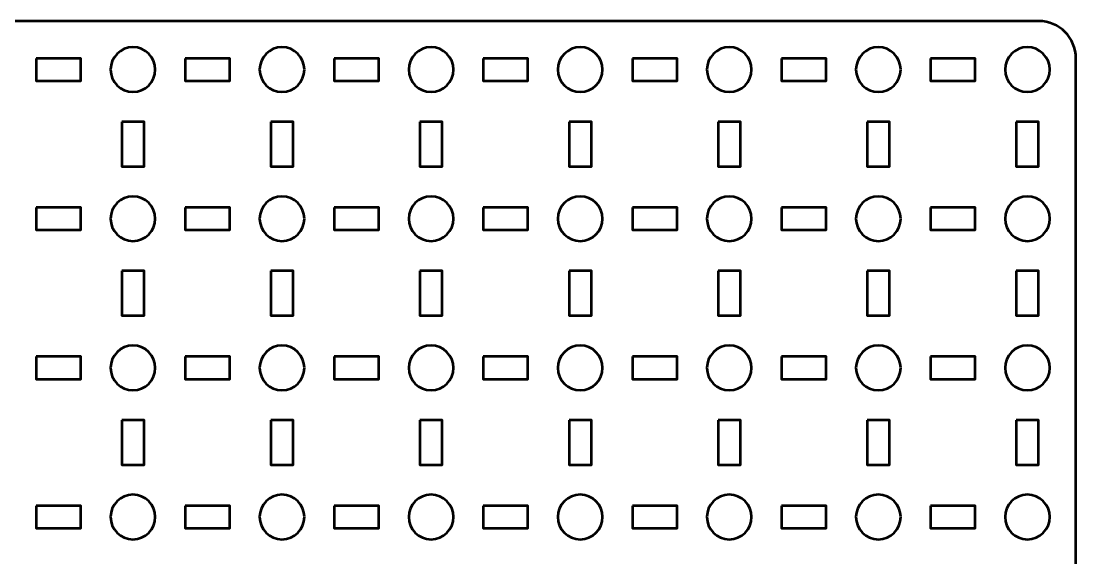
# Model space of a CAD drawing. Header units: centimetres. Extents: x -24.2 to 3.2, y -28.5 to 40.7.
# Drawn here: x -11 to 3.15, y 33.45 to 40.65 of the extents above; entities that cross this region are included whole.
import ezdxf

# ---------------------------------------------------------------- set-up
doc = ezdxf.new("R2010")
doc.units = ezdxf.units.CM
doc.header["$MEASUREMENT"] = 0
doc.layers.add('Layer 1', color=7, linetype='Continuous')

msp = doc.modelspace()

# ---------------------------------------------------------------- linework, layer by layer
at = {"layer": 'Layer 1', "lineweight": 53}
for points, knots in [([(-23.65008, 40.65002), (-23.65008, 40.65002), (2.6499, 40.65002), (2.6499, 40.65002), (2.6499, 40.65002), (2.9269, 40.65002), (3.14985, 40.42693), (3.14985, 40.14993), (3.14985, 40.14993), (3.14985, 40.14993), (3.14985, 13.84995), (3.14985, 13.84995), (3.14985, 13.84995), (3.14985, 13.57295), (2.9269, 13.35), (2.6499, 13.35), (2.6499, 13.35), (2.6499, 13.35), (-23.65008, 13.35), (-23.65008, 13.35), (-23.65008, 13.35), (-23.92708, 13.35), (-24.15017, 13.57295), (-24.15017, 13.84995), (-24.15017, 13.84995), (-24.15017, 13.84995), (-24.15017, 40.14993), (-24.15017, 40.14993), (-24.15017, 40.14993), (-24.15017, 40.42693), (-23.92708, 40.65002), (-23.65008, 40.65002)], [0, 0, 0, 0, 0.125, 0.125, 0.125, 0.125, 0.25, 0.25, 0.25, 0.25, 0.375, 0.375, 0.375, 0.375, 0.5, 0.5, 0.5, 0.5, 0.625, 0.625, 0.625, 0.625, 0.75, 0.75, 0.75, 0.75, 0.875, 0.875, 0.875, 0.875, 1, 1, 1, 1]), ([(-9.20012, 39.99999), (-9.20012, 39.83422), (-9.33446, 39.69999), (-9.50012, 39.69999), (-9.50012, 39.69999), (-9.66575, 39.69999), (-9.80013, 39.83422), (-9.80013, 39.99999), (-9.80013, 39.99999), (-9.80013, 40.16566), (-9.66575, 40.3), (-9.50012, 40.3), (-9.50012, 40.3), (-9.33446, 40.3), (-9.20012, 40.16566), (-9.20012, 39.99999)], [0, 0, 0, 0, 0.25, 0.25, 0.25, 0.25, 0.5, 0.5, 0.5, 0.5, 0.75, 0.75, 0.75, 0.75, 1, 1, 1, 1]), ([(-7.20015, 39.99999), (-7.20015, 39.83422), (-7.33439, 39.69999), (-7.50016, 39.69999), (-7.50016, 39.69999), (-7.66582, 39.69999), (-7.80016, 39.83422), (-7.80016, 39.99999), (-7.80016, 39.99999), (-7.80016, 40.16566), (-7.66582, 40.3), (-7.50016, 40.3), (-7.50016, 40.3), (-7.33439, 40.3), (-7.20015, 40.16566), (-7.20015, 39.99999)], [0, 0, 0, 0, 0.25, 0.25, 0.25, 0.25, 0.5, 0.5, 0.5, 0.5, 0.75, 0.75, 0.75, 0.75, 1, 1, 1, 1]), ([(-5.20008, 39.99999), (-5.20008, 39.83422), (-5.33445, 39.69999), (-5.50008, 39.69999), (-5.50008, 39.69999), (-5.66585, 39.69999), (-5.80008, 39.83422), (-5.80008, 39.99999), (-5.80008, 39.99999), (-5.80008, 40.16566), (-5.66585, 40.3), (-5.50008, 40.3), (-5.50008, 40.3), (-5.33445, 40.3), (-5.20008, 40.16566), (-5.20008, 39.99999)], [0, 0, 0, 0, 0.25, 0.25, 0.25, 0.25, 0.5, 0.5, 0.5, 0.5, 0.75, 0.75, 0.75, 0.75, 1, 1, 1, 1]), ([(-3.20015, 39.99999), (-3.20015, 39.83422), (-3.33449, 39.69999), (-3.50015, 39.69999), (-3.50015, 39.69999), (-3.66578, 39.69999), (-3.80015, 39.83422), (-3.80015, 39.99999), (-3.80015, 39.99999), (-3.80015, 40.16566), (-3.66578, 40.3), (-3.50015, 40.3), (-3.50015, 40.3), (-3.33449, 40.3), (-3.20015, 40.16566), (-3.20015, 39.99999)], [0, 0, 0, 0, 0.25, 0.25, 0.25, 0.25, 0.5, 0.5, 0.5, 0.5, 0.75, 0.75, 0.75, 0.75, 1, 1, 1, 1]), ([(-1.20018, 39.99999), (-1.20018, 39.83422), (-1.33441, 39.69999), (-1.50018, 39.69999), (-1.50018, 39.69999), (-1.66585, 39.69999), (-1.80018, 39.83422), (-1.80018, 39.99999), (-1.80018, 39.99999), (-1.80018, 40.16566), (-1.66585, 40.3), (-1.50018, 40.3), (-1.50018, 40.3), (-1.33441, 40.3), (-1.20018, 40.16566), (-1.20018, 39.99999)], [0, 0, 0, 0, 0.25, 0.25, 0.25, 0.25, 0.5, 0.5, 0.5, 0.5, 0.75, 0.75, 0.75, 0.75, 1, 1, 1, 1]), ([(0.79989, 39.99999), (0.79989, 39.83422), (0.66552, 39.69999), (0.49989, 39.69999), (0.49989, 39.69999), (0.33412, 39.69999), (0.19989, 39.83422), (0.19989, 39.99999), (0.19989, 39.99999), (0.19989, 40.16566), (0.33412, 40.3), (0.49989, 40.3), (0.49989, 40.3), (0.66552, 40.3), (0.79989, 40.16566), (0.79989, 39.99999)], [0, 0, 0, 0, 0.25, 0.25, 0.25, 0.25, 0.5, 0.5, 0.5, 0.5, 0.75, 0.75, 0.75, 0.75, 1, 1, 1, 1]), ([(2.79983, 39.99999), (2.79983, 39.83422), (2.66563, 39.69999), (2.49982, 39.69999), (2.49982, 39.69999), (2.3342, 39.69999), (2.19986, 39.83422), (2.19986, 39.99999), (2.19986, 39.99999), (2.19986, 40.16566), (2.3342, 40.3), (2.49982, 40.3), (2.49982, 40.3), (2.66563, 40.3), (2.79983, 40.16566), (2.79983, 39.99999)], [0, 0, 0, 0, 0.25, 0.25, 0.25, 0.25, 0.5, 0.5, 0.5, 0.5, 0.75, 0.75, 0.75, 0.75, 1, 1, 1, 1]), ([(-10.80014, 40.14993), (-10.80014, 40.14993), (-10.20014, 40.14993), (-10.20014, 40.14993), (-10.20014, 40.14993), (-10.20014, 40.14993), (-10.20014, 39.84992), (-10.20014, 39.84992), (-10.20014, 39.84992), (-10.20014, 39.84992), (-10.80014, 39.84992), (-10.80014, 39.84992), (-10.80014, 39.84992), (-10.80014, 39.84992), (-10.80014, 40.14993), (-10.80014, 40.14993)], [0, 0, 0, 0, 0.25, 0.25, 0.25, 0.25, 0.5, 0.5, 0.5, 0.5, 0.75, 0.75, 0.75, 0.75, 1, 1, 1, 1]), ([(-8.80007, 40.14993), (-8.80007, 40.14993), (-8.20007, 40.14993), (-8.20007, 40.14993), (-8.20007, 40.14993), (-8.20007, 40.14993), (-8.20007, 39.84992), (-8.20007, 39.84992), (-8.20007, 39.84992), (-8.20007, 39.84992), (-8.80007, 39.84992), (-8.80007, 39.84992), (-8.80007, 39.84992), (-8.80007, 39.84992), (-8.80007, 40.14993), (-8.80007, 40.14993)], [0, 0, 0, 0, 0.25, 0.25, 0.25, 0.25, 0.5, 0.5, 0.5, 0.5, 0.75, 0.75, 0.75, 0.75, 1, 1, 1, 1]), ([(-6.80014, 40.14993), (-6.80014, 40.14993), (-6.20013, 40.14993), (-6.20013, 40.14993), (-6.20013, 40.14993), (-6.20013, 40.14993), (-6.20013, 39.84992), (-6.20013, 39.84992), (-6.20013, 39.84992), (-6.20013, 39.84992), (-6.80014, 39.84992), (-6.80014, 39.84992), (-6.80014, 39.84992), (-6.80014, 39.84992), (-6.80014, 40.14993), (-6.80014, 40.14993)], [0, 0, 0, 0, 0.25, 0.25, 0.25, 0.25, 0.5, 0.5, 0.5, 0.5, 0.75, 0.75, 0.75, 0.75, 1, 1, 1, 1]), ([(-4.80017, 40.14993), (-4.80017, 40.14993), (-4.20017, 40.14993), (-4.20017, 40.14993), (-4.20017, 40.14993), (-4.20017, 40.14993), (-4.20017, 39.84992), (-4.20017, 39.84992), (-4.20017, 39.84992), (-4.20017, 39.84992), (-4.80017, 39.84992), (-4.80017, 39.84992), (-4.80017, 39.84992), (-4.80017, 39.84992), (-4.80017, 40.14993), (-4.80017, 40.14993)], [0, 0, 0, 0, 0.25, 0.25, 0.25, 0.25, 0.5, 0.5, 0.5, 0.5, 0.75, 0.75, 0.75, 0.75, 1, 1, 1, 1]), ([(-2.8001, 40.14993), (-2.8001, 40.14993), (-2.20009, 40.14993), (-2.20009, 40.14993), (-2.20009, 40.14993), (-2.20009, 40.14993), (-2.20009, 39.84992), (-2.20009, 39.84992), (-2.20009, 39.84992), (-2.20009, 39.84992), (-2.8001, 39.84992), (-2.8001, 39.84992), (-2.8001, 39.84992), (-2.8001, 39.84992), (-2.8001, 40.14993), (-2.8001, 40.14993)], [0, 0, 0, 0, 0.25, 0.25, 0.25, 0.25, 0.5, 0.5, 0.5, 0.5, 0.75, 0.75, 0.75, 0.75, 1, 1, 1, 1]), ([(-0.80013, 40.14993), (-0.80013, 40.14993), (-0.20013, 40.14993), (-0.20013, 40.14993), (-0.20013, 40.14993), (-0.20013, 40.14993), (-0.20013, 39.84992), (-0.20013, 39.84992), (-0.20013, 39.84992), (-0.20013, 39.84992), (-0.80013, 39.84992), (-0.80013, 39.84992), (-0.80013, 39.84992), (-0.80013, 39.84992), (-0.80013, 40.14993), (-0.80013, 40.14993)], [0, 0, 0, 0, 0.25, 0.25, 0.25, 0.25, 0.5, 0.5, 0.5, 0.5, 0.75, 0.75, 0.75, 0.75, 1, 1, 1, 1]), ([(1.19994, 40.14993), (1.19994, 40.14993), (1.79995, 40.14993), (1.79995, 40.14993), (1.79995, 40.14993), (1.79995, 40.14993), (1.79995, 39.84992), (1.79995, 39.84992), (1.79995, 39.84992), (1.79995, 39.84992), (1.19994, 39.84992), (1.19994, 39.84992), (1.19994, 39.84992), (1.19994, 39.84992), (1.19994, 40.14993), (1.19994, 40.14993)], [0, 0, 0, 0, 0.25, 0.25, 0.25, 0.25, 0.5, 0.5, 0.5, 0.5, 0.75, 0.75, 0.75, 0.75, 1, 1, 1, 1]), ([(-9.6502, 39.29998), (-9.6502, 39.29998), (-9.35019, 39.29998), (-9.35019, 39.29998), (-9.35019, 39.29998), (-9.35019, 39.29998), (-9.35019, 38.69997), (-9.35019, 38.69997), (-9.35019, 38.69997), (-9.35019, 38.69997), (-9.6502, 38.69997), (-9.6502, 38.69997), (-9.6502, 38.69997), (-9.6502, 38.69997), (-9.6502, 39.29998), (-9.6502, 39.29998)], [0, 0, 0, 0, 0.25, 0.25, 0.25, 0.25, 0.5, 0.5, 0.5, 0.5, 0.75, 0.75, 0.75, 0.75, 1, 1, 1, 1]), ([(-7.65009, 39.29998), (-7.65009, 39.29998), (-7.35008, 39.29998), (-7.35008, 39.29998), (-7.35008, 39.29998), (-7.35008, 39.29998), (-7.35008, 38.69997), (-7.35008, 38.69997), (-7.35008, 38.69997), (-7.35008, 38.69997), (-7.65009, 38.69997), (-7.65009, 38.69997), (-7.65009, 38.69997), (-7.65009, 38.69997), (-7.65009, 39.29998), (-7.65009, 39.29998)], [0, 0, 0, 0, 0.25, 0.25, 0.25, 0.25, 0.5, 0.5, 0.5, 0.5, 0.75, 0.75, 0.75, 0.75, 1, 1, 1, 1]), ([(-5.65015, 39.29998), (-5.65015, 39.29998), (-5.35015, 39.29998), (-5.35015, 39.29998), (-5.35015, 39.29998), (-5.35015, 39.29998), (-5.35015, 38.69997), (-5.35015, 38.69997), (-5.35015, 38.69997), (-5.35015, 38.69997), (-5.65015, 38.69997), (-5.65015, 38.69997), (-5.65015, 38.69997), (-5.65015, 38.69997), (-5.65015, 39.29998), (-5.65015, 39.29998)], [0, 0, 0, 0, 0.25, 0.25, 0.25, 0.25, 0.5, 0.5, 0.5, 0.5, 0.75, 0.75, 0.75, 0.75, 1, 1, 1, 1]), ([(-3.65008, 39.29998), (-3.65008, 39.29998), (-3.35008, 39.29998), (-3.35008, 39.29998), (-3.35008, 39.29998), (-3.35008, 39.29998), (-3.35008, 38.69997), (-3.35008, 38.69997), (-3.35008, 38.69997), (-3.35008, 38.69997), (-3.65008, 38.69997), (-3.65008, 38.69997), (-3.65008, 38.69997), (-3.65008, 38.69997), (-3.65008, 39.29998), (-3.65008, 39.29998)], [0, 0, 0, 0, 0.25, 0.25, 0.25, 0.25, 0.5, 0.5, 0.5, 0.5, 0.75, 0.75, 0.75, 0.75, 1, 1, 1, 1]), ([(-1.65011, 39.29998), (-1.65011, 39.29998), (-1.35011, 39.29998), (-1.35011, 39.29998), (-1.35011, 39.29998), (-1.35011, 39.29998), (-1.35011, 38.69997), (-1.35011, 38.69997), (-1.35011, 38.69997), (-1.35011, 38.69997), (-1.65011, 38.69997), (-1.65011, 38.69997), (-1.65011, 38.69997), (-1.65011, 38.69997), (-1.65011, 39.29998), (-1.65011, 39.29998)], [0, 0, 0, 0, 0.25, 0.25, 0.25, 0.25, 0.5, 0.5, 0.5, 0.5, 0.75, 0.75, 0.75, 0.75, 1, 1, 1, 1]), ([(0.34982, 39.29998), (0.34982, 39.29998), (0.64982, 39.29998), (0.64982, 39.29998), (0.64982, 39.29998), (0.64982, 39.29998), (0.64982, 38.69997), (0.64982, 38.69997), (0.64982, 38.69997), (0.64982, 38.69997), (0.34982, 38.69997), (0.34982, 38.69997), (0.34982, 38.69997), (0.34982, 38.69997), (0.34982, 39.29998), (0.34982, 39.29998)], [0, 0, 0, 0, 0.25, 0.25, 0.25, 0.25, 0.5, 0.5, 0.5, 0.5, 0.75, 0.75, 0.75, 0.75, 1, 1, 1, 1]), ([(2.34989, 39.29998), (2.34989, 39.29998), (2.6499, 39.29998), (2.6499, 39.29998), (2.6499, 39.29998), (2.6499, 39.29998), (2.6499, 38.69997), (2.6499, 38.69997), (2.6499, 38.69997), (2.6499, 38.69997), (2.34989, 38.69997), (2.34989, 38.69997), (2.34989, 38.69997), (2.34989, 38.69997), (2.34989, 39.29998), (2.34989, 39.29998)], [0, 0, 0, 0, 0.25, 0.25, 0.25, 0.25, 0.5, 0.5, 0.5, 0.5, 0.75, 0.75, 0.75, 0.75, 1, 1, 1, 1]), ([(-9.20012, 37.99992), (-9.20012, 37.83429), (-9.33446, 37.69992), (-9.50012, 37.69992), (-9.50012, 37.69992), (-9.66575, 37.69992), (-9.80013, 37.83429), (-9.80013, 37.99992), (-9.80013, 37.99992), (-9.80013, 38.16569), (-9.66575, 38.29992), (-9.50012, 38.29992), (-9.50012, 38.29992), (-9.33446, 38.29992), (-9.20012, 38.16569), (-9.20012, 37.99992)], [0, 0, 0, 0, 0.25, 0.25, 0.25, 0.25, 0.5, 0.5, 0.5, 0.5, 0.75, 0.75, 0.75, 0.75, 1, 1, 1, 1]), ([(-7.20015, 37.99992), (-7.20015, 37.83429), (-7.33439, 37.69992), (-7.50016, 37.69992), (-7.50016, 37.69992), (-7.66582, 37.69992), (-7.80016, 37.83429), (-7.80016, 37.99992), (-7.80016, 37.99992), (-7.80016, 38.16569), (-7.66582, 38.29992), (-7.50016, 38.29992), (-7.50016, 38.29992), (-7.33439, 38.29992), (-7.20015, 38.16569), (-7.20015, 37.99992)], [0, 0, 0, 0, 0.25, 0.25, 0.25, 0.25, 0.5, 0.5, 0.5, 0.5, 0.75, 0.75, 0.75, 0.75, 1, 1, 1, 1]), ([(-5.20008, 37.99992), (-5.20008, 37.83429), (-5.33445, 37.69992), (-5.50008, 37.69992), (-5.50008, 37.69992), (-5.66585, 37.69992), (-5.80008, 37.83429), (-5.80008, 37.99992), (-5.80008, 37.99992), (-5.80008, 38.16569), (-5.66585, 38.29992), (-5.50008, 38.29992), (-5.50008, 38.29992), (-5.33445, 38.29992), (-5.20008, 38.16569), (-5.20008, 37.99992)], [0, 0, 0, 0, 0.25, 0.25, 0.25, 0.25, 0.5, 0.5, 0.5, 0.5, 0.75, 0.75, 0.75, 0.75, 1, 1, 1, 1]), ([(-3.20015, 37.99992), (-3.20015, 37.83429), (-3.33449, 37.69992), (-3.50015, 37.69992), (-3.50015, 37.69992), (-3.66578, 37.69992), (-3.80015, 37.83429), (-3.80015, 37.99992), (-3.80015, 37.99992), (-3.80015, 38.16569), (-3.66578, 38.29992), (-3.50015, 38.29992), (-3.50015, 38.29992), (-3.33449, 38.29992), (-3.20015, 38.16569), (-3.20015, 37.99992)], [0, 0, 0, 0, 0.25, 0.25, 0.25, 0.25, 0.5, 0.5, 0.5, 0.5, 0.75, 0.75, 0.75, 0.75, 1, 1, 1, 1]), ([(-1.20018, 37.99992), (-1.20018, 37.83429), (-1.33441, 37.69992), (-1.50018, 37.69992), (-1.50018, 37.69992), (-1.66585, 37.69992), (-1.80018, 37.83429), (-1.80018, 37.99992), (-1.80018, 37.99992), (-1.80018, 38.16569), (-1.66585, 38.29992), (-1.50018, 38.29992), (-1.50018, 38.29992), (-1.33441, 38.29992), (-1.20018, 38.16569), (-1.20018, 37.99992)], [0, 0, 0, 0, 0.25, 0.25, 0.25, 0.25, 0.5, 0.5, 0.5, 0.5, 0.75, 0.75, 0.75, 0.75, 1, 1, 1, 1]), ([(0.79989, 37.99992), (0.79989, 37.83429), (0.66552, 37.69992), (0.49989, 37.69992), (0.49989, 37.69992), (0.33412, 37.69992), (0.19989, 37.83429), (0.19989, 37.99992), (0.19989, 37.99992), (0.19989, 38.16569), (0.33412, 38.29992), (0.49989, 38.29992), (0.49989, 38.29992), (0.66552, 38.29992), (0.79989, 38.16569), (0.79989, 37.99992)], [0, 0, 0, 0, 0.25, 0.25, 0.25, 0.25, 0.5, 0.5, 0.5, 0.5, 0.75, 0.75, 0.75, 0.75, 1, 1, 1, 1]), ([(2.79983, 37.99992), (2.79983, 37.83429), (2.66563, 37.69992), (2.49982, 37.69992), (2.49982, 37.69992), (2.3342, 37.69992), (2.19986, 37.83429), (2.19986, 37.99992), (2.19986, 37.99992), (2.19986, 38.16569), (2.3342, 38.29992), (2.49982, 38.29992), (2.49982, 38.29992), (2.66563, 38.29992), (2.79983, 38.16569), (2.79983, 37.99992)], [0, 0, 0, 0, 0.25, 0.25, 0.25, 0.25, 0.5, 0.5, 0.5, 0.5, 0.75, 0.75, 0.75, 0.75, 1, 1, 1, 1]), ([(-10.80014, 38.14999), (-10.80014, 38.14999), (-10.20014, 38.14999), (-10.20014, 38.14999), (-10.20014, 38.14999), (-10.20014, 38.14999), (-10.20014, 37.84999), (-10.20014, 37.84999), (-10.20014, 37.84999), (-10.20014, 37.84999), (-10.80014, 37.84999), (-10.80014, 37.84999), (-10.80014, 37.84999), (-10.80014, 37.84999), (-10.80014, 38.14999), (-10.80014, 38.14999)], [0, 0, 0, 0, 0.25, 0.25, 0.25, 0.25, 0.5, 0.5, 0.5, 0.5, 0.75, 0.75, 0.75, 0.75, 1, 1, 1, 1]), ([(-8.80007, 38.14999), (-8.80007, 38.14999), (-8.20007, 38.14999), (-8.20007, 38.14999), (-8.20007, 38.14999), (-8.20007, 38.14999), (-8.20007, 37.84999), (-8.20007, 37.84999), (-8.20007, 37.84999), (-8.20007, 37.84999), (-8.80007, 37.84999), (-8.80007, 37.84999), (-8.80007, 37.84999), (-8.80007, 37.84999), (-8.80007, 38.14999), (-8.80007, 38.14999)], [0, 0, 0, 0, 0.25, 0.25, 0.25, 0.25, 0.5, 0.5, 0.5, 0.5, 0.75, 0.75, 0.75, 0.75, 1, 1, 1, 1]), ([(-6.80014, 38.14999), (-6.80014, 38.14999), (-6.20013, 38.14999), (-6.20013, 38.14999), (-6.20013, 38.14999), (-6.20013, 38.14999), (-6.20013, 37.84999), (-6.20013, 37.84999), (-6.20013, 37.84999), (-6.20013, 37.84999), (-6.80014, 37.84999), (-6.80014, 37.84999), (-6.80014, 37.84999), (-6.80014, 37.84999), (-6.80014, 38.14999), (-6.80014, 38.14999)], [0, 0, 0, 0, 0.25, 0.25, 0.25, 0.25, 0.5, 0.5, 0.5, 0.5, 0.75, 0.75, 0.75, 0.75, 1, 1, 1, 1]), ([(-4.80017, 38.14999), (-4.80017, 38.14999), (-4.20017, 38.14999), (-4.20017, 38.14999), (-4.20017, 38.14999), (-4.20017, 38.14999), (-4.20017, 37.84999), (-4.20017, 37.84999), (-4.20017, 37.84999), (-4.20017, 37.84999), (-4.80017, 37.84999), (-4.80017, 37.84999), (-4.80017, 37.84999), (-4.80017, 37.84999), (-4.80017, 38.14999), (-4.80017, 38.14999)], [0, 0, 0, 0, 0.25, 0.25, 0.25, 0.25, 0.5, 0.5, 0.5, 0.5, 0.75, 0.75, 0.75, 0.75, 1, 1, 1, 1]), ([(-2.8001, 38.14999), (-2.8001, 38.14999), (-2.20009, 38.14999), (-2.20009, 38.14999), (-2.20009, 38.14999), (-2.20009, 38.14999), (-2.20009, 37.84999), (-2.20009, 37.84999), (-2.20009, 37.84999), (-2.20009, 37.84999), (-2.8001, 37.84999), (-2.8001, 37.84999), (-2.8001, 37.84999), (-2.8001, 37.84999), (-2.8001, 38.14999), (-2.8001, 38.14999)], [0, 0, 0, 0, 0.25, 0.25, 0.25, 0.25, 0.5, 0.5, 0.5, 0.5, 0.75, 0.75, 0.75, 0.75, 1, 1, 1, 1]), ([(-0.80013, 38.14999), (-0.80013, 38.14999), (-0.20013, 38.14999), (-0.20013, 38.14999), (-0.20013, 38.14999), (-0.20013, 38.14999), (-0.20013, 37.84999), (-0.20013, 37.84999), (-0.20013, 37.84999), (-0.20013, 37.84999), (-0.80013, 37.84999), (-0.80013, 37.84999), (-0.80013, 37.84999), (-0.80013, 37.84999), (-0.80013, 38.14999), (-0.80013, 38.14999)], [0, 0, 0, 0, 0.25, 0.25, 0.25, 0.25, 0.5, 0.5, 0.5, 0.5, 0.75, 0.75, 0.75, 0.75, 1, 1, 1, 1]), ([(1.19994, 38.14999), (1.19994, 38.14999), (1.79995, 38.14999), (1.79995, 38.14999), (1.79995, 38.14999), (1.79995, 38.14999), (1.79995, 37.84999), (1.79995, 37.84999), (1.79995, 37.84999), (1.79995, 37.84999), (1.19994, 37.84999), (1.19994, 37.84999), (1.19994, 37.84999), (1.19994, 37.84999), (1.19994, 38.14999), (1.19994, 38.14999)], [0, 0, 0, 0, 0.25, 0.25, 0.25, 0.25, 0.5, 0.5, 0.5, 0.5, 0.75, 0.75, 0.75, 0.75, 1, 1, 1, 1]), ([(-9.6502, 37.30001), (-9.6502, 37.30001), (-9.35019, 37.30001), (-9.35019, 37.30001), (-9.35019, 37.30001), (-9.35019, 37.30001), (-9.35019, 36.70001), (-9.35019, 36.70001), (-9.35019, 36.70001), (-9.35019, 36.70001), (-9.6502, 36.70001), (-9.6502, 36.70001), (-9.6502, 36.70001), (-9.6502, 36.70001), (-9.6502, 37.30001), (-9.6502, 37.30001)], [0, 0, 0, 0, 0.25, 0.25, 0.25, 0.25, 0.5, 0.5, 0.5, 0.5, 0.75, 0.75, 0.75, 0.75, 1, 1, 1, 1]), ([(-7.65009, 37.30001), (-7.65009, 37.30001), (-7.35008, 37.30001), (-7.35008, 37.30001), (-7.35008, 37.30001), (-7.35008, 37.30001), (-7.35008, 36.70001), (-7.35008, 36.70001), (-7.35008, 36.70001), (-7.35008, 36.70001), (-7.65009, 36.70001), (-7.65009, 36.70001), (-7.65009, 36.70001), (-7.65009, 36.70001), (-7.65009, 37.30001), (-7.65009, 37.30001)], [0, 0, 0, 0, 0.25, 0.25, 0.25, 0.25, 0.5, 0.5, 0.5, 0.5, 0.75, 0.75, 0.75, 0.75, 1, 1, 1, 1]), ([(-5.65015, 37.30001), (-5.65015, 37.30001), (-5.35015, 37.30001), (-5.35015, 37.30001), (-5.35015, 37.30001), (-5.35015, 37.30001), (-5.35015, 36.70001), (-5.35015, 36.70001), (-5.35015, 36.70001), (-5.35015, 36.70001), (-5.65015, 36.70001), (-5.65015, 36.70001), (-5.65015, 36.70001), (-5.65015, 36.70001), (-5.65015, 37.30001), (-5.65015, 37.30001)], [0, 0, 0, 0, 0.25, 0.25, 0.25, 0.25, 0.5, 0.5, 0.5, 0.5, 0.75, 0.75, 0.75, 0.75, 1, 1, 1, 1]), ([(-3.65008, 37.30001), (-3.65008, 37.30001), (-3.35008, 37.30001), (-3.35008, 37.30001), (-3.35008, 37.30001), (-3.35008, 37.30001), (-3.35008, 36.70001), (-3.35008, 36.70001), (-3.35008, 36.70001), (-3.35008, 36.70001), (-3.65008, 36.70001), (-3.65008, 36.70001), (-3.65008, 36.70001), (-3.65008, 36.70001), (-3.65008, 37.30001), (-3.65008, 37.30001)], [0, 0, 0, 0, 0.25, 0.25, 0.25, 0.25, 0.5, 0.5, 0.5, 0.5, 0.75, 0.75, 0.75, 0.75, 1, 1, 1, 1]), ([(-1.65011, 37.30001), (-1.65011, 37.30001), (-1.35011, 37.30001), (-1.35011, 37.30001), (-1.35011, 37.30001), (-1.35011, 37.30001), (-1.35011, 36.70001), (-1.35011, 36.70001), (-1.35011, 36.70001), (-1.35011, 36.70001), (-1.65011, 36.70001), (-1.65011, 36.70001), (-1.65011, 36.70001), (-1.65011, 36.70001), (-1.65011, 37.30001), (-1.65011, 37.30001)], [0, 0, 0, 0, 0.25, 0.25, 0.25, 0.25, 0.5, 0.5, 0.5, 0.5, 0.75, 0.75, 0.75, 0.75, 1, 1, 1, 1]), ([(0.34982, 37.30001), (0.34982, 37.30001), (0.64982, 37.30001), (0.64982, 37.30001), (0.64982, 37.30001), (0.64982, 37.30001), (0.64982, 36.70001), (0.64982, 36.70001), (0.64982, 36.70001), (0.64982, 36.70001), (0.34982, 36.70001), (0.34982, 36.70001), (0.34982, 36.70001), (0.34982, 36.70001), (0.34982, 37.30001), (0.34982, 37.30001)], [0, 0, 0, 0, 0.25, 0.25, 0.25, 0.25, 0.5, 0.5, 0.5, 0.5, 0.75, 0.75, 0.75, 0.75, 1, 1, 1, 1]), ([(2.34989, 37.30001), (2.34989, 37.30001), (2.6499, 37.30001), (2.6499, 37.30001), (2.6499, 37.30001), (2.6499, 37.30001), (2.6499, 36.70001), (2.6499, 36.70001), (2.6499, 36.70001), (2.6499, 36.70001), (2.34989, 36.70001), (2.34989, 36.70001), (2.34989, 36.70001), (2.34989, 36.70001), (2.34989, 37.30001), (2.34989, 37.30001)], [0, 0, 0, 0, 0.25, 0.25, 0.25, 0.25, 0.5, 0.5, 0.5, 0.5, 0.75, 0.75, 0.75, 0.75, 1, 1, 1, 1]), ([(-9.20012, 35.99999), (-9.20012, 35.83432), (-9.33446, 35.69999), (-9.50012, 35.69999), (-9.50012, 35.69999), (-9.66575, 35.69999), (-9.80013, 35.83432), (-9.80013, 35.99999), (-9.80013, 35.99999), (-9.80013, 36.16562), (-9.66575, 36.29999), (-9.50012, 36.29999), (-9.50012, 36.29999), (-9.33446, 36.29999), (-9.20012, 36.16562), (-9.20012, 35.99999)], [0, 0, 0, 0, 0.25, 0.25, 0.25, 0.25, 0.5, 0.5, 0.5, 0.5, 0.75, 0.75, 0.75, 0.75, 1, 1, 1, 1]), ([(-7.20015, 35.99999), (-7.20015, 35.83432), (-7.33439, 35.69999), (-7.50016, 35.69999), (-7.50016, 35.69999), (-7.66582, 35.69999), (-7.80016, 35.83432), (-7.80016, 35.99999), (-7.80016, 35.99999), (-7.80016, 36.16562), (-7.66582, 36.29999), (-7.50016, 36.29999), (-7.50016, 36.29999), (-7.33439, 36.29999), (-7.20015, 36.16562), (-7.20015, 35.99999)], [0, 0, 0, 0, 0.25, 0.25, 0.25, 0.25, 0.5, 0.5, 0.5, 0.5, 0.75, 0.75, 0.75, 0.75, 1, 1, 1, 1]), ([(-5.20008, 35.99999), (-5.20008, 35.83432), (-5.33445, 35.69999), (-5.50008, 35.69999), (-5.50008, 35.69999), (-5.66585, 35.69999), (-5.80008, 35.83432), (-5.80008, 35.99999), (-5.80008, 35.99999), (-5.80008, 36.16562), (-5.66585, 36.29999), (-5.50008, 36.29999), (-5.50008, 36.29999), (-5.33445, 36.29999), (-5.20008, 36.16562), (-5.20008, 35.99999)], [0, 0, 0, 0, 0.25, 0.25, 0.25, 0.25, 0.5, 0.5, 0.5, 0.5, 0.75, 0.75, 0.75, 0.75, 1, 1, 1, 1]), ([(-3.20015, 35.99999), (-3.20015, 35.83432), (-3.33449, 35.69999), (-3.50015, 35.69999), (-3.50015, 35.69999), (-3.66578, 35.69999), (-3.80015, 35.83432), (-3.80015, 35.99999), (-3.80015, 35.99999), (-3.80015, 36.16562), (-3.66578, 36.29999), (-3.50015, 36.29999), (-3.50015, 36.29999), (-3.33449, 36.29999), (-3.20015, 36.16562), (-3.20015, 35.99999)], [0, 0, 0, 0, 0.25, 0.25, 0.25, 0.25, 0.5, 0.5, 0.5, 0.5, 0.75, 0.75, 0.75, 0.75, 1, 1, 1, 1]), ([(-1.20018, 35.99999), (-1.20018, 35.83432), (-1.33441, 35.69999), (-1.50018, 35.69999), (-1.50018, 35.69999), (-1.66585, 35.69999), (-1.80018, 35.83432), (-1.80018, 35.99999), (-1.80018, 35.99999), (-1.80018, 36.16562), (-1.66585, 36.29999), (-1.50018, 36.29999), (-1.50018, 36.29999), (-1.33441, 36.29999), (-1.20018, 36.16562), (-1.20018, 35.99999)], [0, 0, 0, 0, 0.25, 0.25, 0.25, 0.25, 0.5, 0.5, 0.5, 0.5, 0.75, 0.75, 0.75, 0.75, 1, 1, 1, 1]), ([(0.79989, 35.99999), (0.79989, 35.83432), (0.66552, 35.69999), (0.49989, 35.69999), (0.49989, 35.69999), (0.33412, 35.69999), (0.19989, 35.83432), (0.19989, 35.99999), (0.19989, 35.99999), (0.19989, 36.16562), (0.33412, 36.29999), (0.49989, 36.29999), (0.49989, 36.29999), (0.66552, 36.29999), (0.79989, 36.16562), (0.79989, 35.99999)], [0, 0, 0, 0, 0.25, 0.25, 0.25, 0.25, 0.5, 0.5, 0.5, 0.5, 0.75, 0.75, 0.75, 0.75, 1, 1, 1, 1]), ([(2.79983, 35.99999), (2.79983, 35.83432), (2.66563, 35.69999), (2.49982, 35.69999), (2.49982, 35.69999), (2.3342, 35.69999), (2.19986, 35.83432), (2.19986, 35.99999), (2.19986, 35.99999), (2.19986, 36.16562), (2.3342, 36.29999), (2.49982, 36.29999), (2.49982, 36.29999), (2.66563, 36.29999), (2.79983, 36.16562), (2.79983, 35.99999)], [0, 0, 0, 0, 0.25, 0.25, 0.25, 0.25, 0.5, 0.5, 0.5, 0.5, 0.75, 0.75, 0.75, 0.75, 1, 1, 1, 1]), ([(-10.80014, 36.15006), (-10.80014, 36.15006), (-10.20014, 36.15006), (-10.20014, 36.15006), (-10.20014, 36.15006), (-10.20014, 36.15006), (-10.20014, 35.85006), (-10.20014, 35.85006), (-10.20014, 35.85006), (-10.20014, 35.85006), (-10.80014, 35.85006), (-10.80014, 35.85006), (-10.80014, 35.85006), (-10.80014, 35.85006), (-10.80014, 36.15006), (-10.80014, 36.15006)], [0, 0, 0, 0, 0.25, 0.25, 0.25, 0.25, 0.5, 0.5, 0.5, 0.5, 0.75, 0.75, 0.75, 0.75, 1, 1, 1, 1]), ([(-8.80007, 36.15006), (-8.80007, 36.15006), (-8.20007, 36.15006), (-8.20007, 36.15006), (-8.20007, 36.15006), (-8.20007, 36.15006), (-8.20007, 35.85006), (-8.20007, 35.85006), (-8.20007, 35.85006), (-8.20007, 35.85006), (-8.80007, 35.85006), (-8.80007, 35.85006), (-8.80007, 35.85006), (-8.80007, 35.85006), (-8.80007, 36.15006), (-8.80007, 36.15006)], [0, 0, 0, 0, 0.25, 0.25, 0.25, 0.25, 0.5, 0.5, 0.5, 0.5, 0.75, 0.75, 0.75, 0.75, 1, 1, 1, 1]), ([(-6.80014, 36.15006), (-6.80014, 36.15006), (-6.20013, 36.15006), (-6.20013, 36.15006), (-6.20013, 36.15006), (-6.20013, 36.15006), (-6.20013, 35.85006), (-6.20013, 35.85006), (-6.20013, 35.85006), (-6.20013, 35.85006), (-6.80014, 35.85006), (-6.80014, 35.85006), (-6.80014, 35.85006), (-6.80014, 35.85006), (-6.80014, 36.15006), (-6.80014, 36.15006)], [0, 0, 0, 0, 0.25, 0.25, 0.25, 0.25, 0.5, 0.5, 0.5, 0.5, 0.75, 0.75, 0.75, 0.75, 1, 1, 1, 1]), ([(-4.80017, 36.15006), (-4.80017, 36.15006), (-4.20017, 36.15006), (-4.20017, 36.15006), (-4.20017, 36.15006), (-4.20017, 36.15006), (-4.20017, 35.85006), (-4.20017, 35.85006), (-4.20017, 35.85006), (-4.20017, 35.85006), (-4.80017, 35.85006), (-4.80017, 35.85006), (-4.80017, 35.85006), (-4.80017, 35.85006), (-4.80017, 36.15006), (-4.80017, 36.15006)], [0, 0, 0, 0, 0.25, 0.25, 0.25, 0.25, 0.5, 0.5, 0.5, 0.5, 0.75, 0.75, 0.75, 0.75, 1, 1, 1, 1]), ([(-2.8001, 36.15006), (-2.8001, 36.15006), (-2.20009, 36.15006), (-2.20009, 36.15006), (-2.20009, 36.15006), (-2.20009, 36.15006), (-2.20009, 35.85006), (-2.20009, 35.85006), (-2.20009, 35.85006), (-2.20009, 35.85006), (-2.8001, 35.85006), (-2.8001, 35.85006), (-2.8001, 35.85006), (-2.8001, 35.85006), (-2.8001, 36.15006), (-2.8001, 36.15006)], [0, 0, 0, 0, 0.25, 0.25, 0.25, 0.25, 0.5, 0.5, 0.5, 0.5, 0.75, 0.75, 0.75, 0.75, 1, 1, 1, 1]), ([(-0.80013, 36.15006), (-0.80013, 36.15006), (-0.20013, 36.15006), (-0.20013, 36.15006), (-0.20013, 36.15006), (-0.20013, 36.15006), (-0.20013, 35.85006), (-0.20013, 35.85006), (-0.20013, 35.85006), (-0.20013, 35.85006), (-0.80013, 35.85006), (-0.80013, 35.85006), (-0.80013, 35.85006), (-0.80013, 35.85006), (-0.80013, 36.15006), (-0.80013, 36.15006)], [0, 0, 0, 0, 0.25, 0.25, 0.25, 0.25, 0.5, 0.5, 0.5, 0.5, 0.75, 0.75, 0.75, 0.75, 1, 1, 1, 1]), ([(1.19994, 36.15006), (1.19994, 36.15006), (1.79995, 36.15006), (1.79995, 36.15006), (1.79995, 36.15006), (1.79995, 36.15006), (1.79995, 35.85006), (1.79995, 35.85006), (1.79995, 35.85006), (1.79995, 35.85006), (1.19994, 35.85006), (1.19994, 35.85006), (1.19994, 35.85006), (1.19994, 35.85006), (1.19994, 36.15006), (1.19994, 36.15006)], [0, 0, 0, 0, 0.25, 0.25, 0.25, 0.25, 0.5, 0.5, 0.5, 0.5, 0.75, 0.75, 0.75, 0.75, 1, 1, 1, 1]), ([(-9.6502, 35.29994), (-9.6502, 35.29994), (-9.35019, 35.29994), (-9.35019, 35.29994), (-9.35019, 35.29994), (-9.35019, 35.29994), (-9.35019, 34.69993), (-9.35019, 34.69993), (-9.35019, 34.69993), (-9.35019, 34.69993), (-9.6502, 34.69993), (-9.6502, 34.69993), (-9.6502, 34.69993), (-9.6502, 34.69993), (-9.6502, 35.29994), (-9.6502, 35.29994)], [0, 0, 0, 0, 0.25, 0.25, 0.25, 0.25, 0.5, 0.5, 0.5, 0.5, 0.75, 0.75, 0.75, 0.75, 1, 1, 1, 1]), ([(-7.65009, 35.29994), (-7.65009, 35.29994), (-7.35008, 35.29994), (-7.35008, 35.29994), (-7.35008, 35.29994), (-7.35008, 35.29994), (-7.35008, 34.69993), (-7.35008, 34.69993), (-7.35008, 34.69993), (-7.35008, 34.69993), (-7.65009, 34.69993), (-7.65009, 34.69993), (-7.65009, 34.69993), (-7.65009, 34.69993), (-7.65009, 35.29994), (-7.65009, 35.29994)], [0, 0, 0, 0, 0.25, 0.25, 0.25, 0.25, 0.5, 0.5, 0.5, 0.5, 0.75, 0.75, 0.75, 0.75, 1, 1, 1, 1]), ([(-5.65015, 35.29994), (-5.65015, 35.29994), (-5.35015, 35.29994), (-5.35015, 35.29994), (-5.35015, 35.29994), (-5.35015, 35.29994), (-5.35015, 34.69993), (-5.35015, 34.69993), (-5.35015, 34.69993), (-5.35015, 34.69993), (-5.65015, 34.69993), (-5.65015, 34.69993), (-5.65015, 34.69993), (-5.65015, 34.69993), (-5.65015, 35.29994), (-5.65015, 35.29994)], [0, 0, 0, 0, 0.25, 0.25, 0.25, 0.25, 0.5, 0.5, 0.5, 0.5, 0.75, 0.75, 0.75, 0.75, 1, 1, 1, 1]), ([(-3.65008, 35.29994), (-3.65008, 35.29994), (-3.35008, 35.29994), (-3.35008, 35.29994), (-3.35008, 35.29994), (-3.35008, 35.29994), (-3.35008, 34.69993), (-3.35008, 34.69993), (-3.35008, 34.69993), (-3.35008, 34.69993), (-3.65008, 34.69993), (-3.65008, 34.69993), (-3.65008, 34.69993), (-3.65008, 34.69993), (-3.65008, 35.29994), (-3.65008, 35.29994)], [0, 0, 0, 0, 0.25, 0.25, 0.25, 0.25, 0.5, 0.5, 0.5, 0.5, 0.75, 0.75, 0.75, 0.75, 1, 1, 1, 1]), ([(-1.65011, 35.29994), (-1.65011, 35.29994), (-1.35011, 35.29994), (-1.35011, 35.29994), (-1.35011, 35.29994), (-1.35011, 35.29994), (-1.35011, 34.69993), (-1.35011, 34.69993), (-1.35011, 34.69993), (-1.35011, 34.69993), (-1.65011, 34.69993), (-1.65011, 34.69993), (-1.65011, 34.69993), (-1.65011, 34.69993), (-1.65011, 35.29994), (-1.65011, 35.29994)], [0, 0, 0, 0, 0.25, 0.25, 0.25, 0.25, 0.5, 0.5, 0.5, 0.5, 0.75, 0.75, 0.75, 0.75, 1, 1, 1, 1]), ([(0.34982, 35.29994), (0.34982, 35.29994), (0.64982, 35.29994), (0.64982, 35.29994), (0.64982, 35.29994), (0.64982, 35.29994), (0.64982, 34.69993), (0.64982, 34.69993), (0.64982, 34.69993), (0.64982, 34.69993), (0.34982, 34.69993), (0.34982, 34.69993), (0.34982, 34.69993), (0.34982, 34.69993), (0.34982, 35.29994), (0.34982, 35.29994)], [0, 0, 0, 0, 0.25, 0.25, 0.25, 0.25, 0.5, 0.5, 0.5, 0.5, 0.75, 0.75, 0.75, 0.75, 1, 1, 1, 1]), ([(2.34989, 35.29994), (2.34989, 35.29994), (2.6499, 35.29994), (2.6499, 35.29994), (2.6499, 35.29994), (2.6499, 35.29994), (2.6499, 34.69993), (2.6499, 34.69993), (2.6499, 34.69993), (2.6499, 34.69993), (2.34989, 34.69993), (2.34989, 34.69993), (2.34989, 34.69993), (2.34989, 34.69993), (2.34989, 35.29994), (2.34989, 35.29994)], [0, 0, 0, 0, 0.25, 0.25, 0.25, 0.25, 0.5, 0.5, 0.5, 0.5, 0.75, 0.75, 0.75, 0.75, 1, 1, 1, 1]), ([(-9.20012, 34.00002), (-9.20012, 33.83425), (-9.33446, 33.70002), (-9.50012, 33.70002), (-9.50012, 33.70002), (-9.66575, 33.70002), (-9.80013, 33.83425), (-9.80013, 34.00002), (-9.80013, 34.00002), (-9.80013, 34.16569), (-9.66575, 34.30002), (-9.50012, 34.30002), (-9.50012, 34.30002), (-9.33446, 34.30002), (-9.20012, 34.16569), (-9.20012, 34.00002)], [0, 0, 0, 0, 0.25, 0.25, 0.25, 0.25, 0.5, 0.5, 0.5, 0.5, 0.75, 0.75, 0.75, 0.75, 1, 1, 1, 1]), ([(-7.20015, 34.00002), (-7.20015, 33.83425), (-7.33439, 33.70002), (-7.50016, 33.70002), (-7.50016, 33.70002), (-7.66582, 33.70002), (-7.80016, 33.83425), (-7.80016, 34.00002), (-7.80016, 34.00002), (-7.80016, 34.16569), (-7.66582, 34.30002), (-7.50016, 34.30002), (-7.50016, 34.30002), (-7.33439, 34.30002), (-7.20015, 34.16569), (-7.20015, 34.00002)], [0, 0, 0, 0, 0.25, 0.25, 0.25, 0.25, 0.5, 0.5, 0.5, 0.5, 0.75, 0.75, 0.75, 0.75, 1, 1, 1, 1]), ([(-5.20008, 34.00002), (-5.20008, 33.83425), (-5.33445, 33.70002), (-5.50008, 33.70002), (-5.50008, 33.70002), (-5.66585, 33.70002), (-5.80008, 33.83425), (-5.80008, 34.00002), (-5.80008, 34.00002), (-5.80008, 34.16569), (-5.66585, 34.30002), (-5.50008, 34.30002), (-5.50008, 34.30002), (-5.33445, 34.30002), (-5.20008, 34.16569), (-5.20008, 34.00002)], [0, 0, 0, 0, 0.25, 0.25, 0.25, 0.25, 0.5, 0.5, 0.5, 0.5, 0.75, 0.75, 0.75, 0.75, 1, 1, 1, 1]), ([(-3.20015, 34.00002), (-3.20015, 33.83425), (-3.33449, 33.70002), (-3.50015, 33.70002), (-3.50015, 33.70002), (-3.66578, 33.70002), (-3.80015, 33.83425), (-3.80015, 34.00002), (-3.80015, 34.00002), (-3.80015, 34.16569), (-3.66578, 34.30002), (-3.50015, 34.30002), (-3.50015, 34.30002), (-3.33449, 34.30002), (-3.20015, 34.16569), (-3.20015, 34.00002)], [0, 0, 0, 0, 0.25, 0.25, 0.25, 0.25, 0.5, 0.5, 0.5, 0.5, 0.75, 0.75, 0.75, 0.75, 1, 1, 1, 1]), ([(-1.20018, 34.00002), (-1.20018, 33.83425), (-1.33441, 33.70002), (-1.50018, 33.70002), (-1.50018, 33.70002), (-1.66585, 33.70002), (-1.80018, 33.83425), (-1.80018, 34.00002), (-1.80018, 34.00002), (-1.80018, 34.16569), (-1.66585, 34.30002), (-1.50018, 34.30002), (-1.50018, 34.30002), (-1.33441, 34.30002), (-1.20018, 34.16569), (-1.20018, 34.00002)], [0, 0, 0, 0, 0.25, 0.25, 0.25, 0.25, 0.5, 0.5, 0.5, 0.5, 0.75, 0.75, 0.75, 0.75, 1, 1, 1, 1]), ([(0.79989, 34.00002), (0.79989, 33.83425), (0.66552, 33.70002), (0.49989, 33.70002), (0.49989, 33.70002), (0.33412, 33.70002), (0.19989, 33.83425), (0.19989, 34.00002), (0.19989, 34.00002), (0.19989, 34.16569), (0.33412, 34.30002), (0.49989, 34.30002), (0.49989, 34.30002), (0.66552, 34.30002), (0.79989, 34.16569), (0.79989, 34.00002)], [0, 0, 0, 0, 0.25, 0.25, 0.25, 0.25, 0.5, 0.5, 0.5, 0.5, 0.75, 0.75, 0.75, 0.75, 1, 1, 1, 1]), ([(2.79983, 34.00002), (2.79983, 33.83425), (2.66563, 33.70002), (2.49982, 33.70002), (2.49982, 33.70002), (2.3342, 33.70002), (2.19986, 33.83425), (2.19986, 34.00002), (2.19986, 34.00002), (2.19986, 34.16569), (2.3342, 34.30002), (2.49982, 34.30002), (2.49982, 34.30002), (2.66563, 34.30002), (2.79983, 34.16569), (2.79983, 34.00002)], [0, 0, 0, 0, 0.25, 0.25, 0.25, 0.25, 0.5, 0.5, 0.5, 0.5, 0.75, 0.75, 0.75, 0.75, 1, 1, 1, 1]), ([(-10.80014, 34.14995), (-10.80014, 34.14995), (-10.20014, 34.14995), (-10.20014, 34.14995), (-10.20014, 34.14995), (-10.20014, 34.14995), (-10.20014, 33.84995), (-10.20014, 33.84995), (-10.20014, 33.84995), (-10.20014, 33.84995), (-10.80014, 33.84995), (-10.80014, 33.84995), (-10.80014, 33.84995), (-10.80014, 33.84995), (-10.80014, 34.14995), (-10.80014, 34.14995)], [0, 0, 0, 0, 0.25, 0.25, 0.25, 0.25, 0.5, 0.5, 0.5, 0.5, 0.75, 0.75, 0.75, 0.75, 1, 1, 1, 1]), ([(-8.80007, 34.14995), (-8.80007, 34.14995), (-8.20007, 34.14995), (-8.20007, 34.14995), (-8.20007, 34.14995), (-8.20007, 34.14995), (-8.20007, 33.84995), (-8.20007, 33.84995), (-8.20007, 33.84995), (-8.20007, 33.84995), (-8.80007, 33.84995), (-8.80007, 33.84995), (-8.80007, 33.84995), (-8.80007, 33.84995), (-8.80007, 34.14995), (-8.80007, 34.14995)], [0, 0, 0, 0, 0.25, 0.25, 0.25, 0.25, 0.5, 0.5, 0.5, 0.5, 0.75, 0.75, 0.75, 0.75, 1, 1, 1, 1]), ([(-6.80014, 34.14995), (-6.80014, 34.14995), (-6.20013, 34.14995), (-6.20013, 34.14995), (-6.20013, 34.14995), (-6.20013, 34.14995), (-6.20013, 33.84995), (-6.20013, 33.84995), (-6.20013, 33.84995), (-6.20013, 33.84995), (-6.80014, 33.84995), (-6.80014, 33.84995), (-6.80014, 33.84995), (-6.80014, 33.84995), (-6.80014, 34.14995), (-6.80014, 34.14995)], [0, 0, 0, 0, 0.25, 0.25, 0.25, 0.25, 0.5, 0.5, 0.5, 0.5, 0.75, 0.75, 0.75, 0.75, 1, 1, 1, 1]), ([(-4.80017, 34.14995), (-4.80017, 34.14995), (-4.20017, 34.14995), (-4.20017, 34.14995), (-4.20017, 34.14995), (-4.20017, 34.14995), (-4.20017, 33.84995), (-4.20017, 33.84995), (-4.20017, 33.84995), (-4.20017, 33.84995), (-4.80017, 33.84995), (-4.80017, 33.84995), (-4.80017, 33.84995), (-4.80017, 33.84995), (-4.80017, 34.14995), (-4.80017, 34.14995)], [0, 0, 0, 0, 0.25, 0.25, 0.25, 0.25, 0.5, 0.5, 0.5, 0.5, 0.75, 0.75, 0.75, 0.75, 1, 1, 1, 1]), ([(-2.8001, 34.14995), (-2.8001, 34.14995), (-2.20009, 34.14995), (-2.20009, 34.14995), (-2.20009, 34.14995), (-2.20009, 34.14995), (-2.20009, 33.84995), (-2.20009, 33.84995), (-2.20009, 33.84995), (-2.20009, 33.84995), (-2.8001, 33.84995), (-2.8001, 33.84995), (-2.8001, 33.84995), (-2.8001, 33.84995), (-2.8001, 34.14995), (-2.8001, 34.14995)], [0, 0, 0, 0, 0.25, 0.25, 0.25, 0.25, 0.5, 0.5, 0.5, 0.5, 0.75, 0.75, 0.75, 0.75, 1, 1, 1, 1]), ([(-0.80013, 34.14995), (-0.80013, 34.14995), (-0.20013, 34.14995), (-0.20013, 34.14995), (-0.20013, 34.14995), (-0.20013, 34.14995), (-0.20013, 33.84995), (-0.20013, 33.84995), (-0.20013, 33.84995), (-0.20013, 33.84995), (-0.80013, 33.84995), (-0.80013, 33.84995), (-0.80013, 33.84995), (-0.80013, 33.84995), (-0.80013, 34.14995), (-0.80013, 34.14995)], [0, 0, 0, 0, 0.25, 0.25, 0.25, 0.25, 0.5, 0.5, 0.5, 0.5, 0.75, 0.75, 0.75, 0.75, 1, 1, 1, 1]), ([(1.19994, 34.14995), (1.19994, 34.14995), (1.79995, 34.14995), (1.79995, 34.14995), (1.79995, 34.14995), (1.79995, 34.14995), (1.79995, 33.84995), (1.79995, 33.84995), (1.79995, 33.84995), (1.79995, 33.84995), (1.19994, 33.84995), (1.19994, 33.84995), (1.19994, 33.84995), (1.19994, 33.84995), (1.19994, 34.14995), (1.19994, 34.14995)], [0, 0, 0, 0, 0.25, 0.25, 0.25, 0.25, 0.5, 0.5, 0.5, 0.5, 0.75, 0.75, 0.75, 0.75, 1, 1, 1, 1])]:
    msp.add_open_spline(points, degree=3, knots=knots, dxfattribs=at)

doc.saveas('drawing.dxf')
